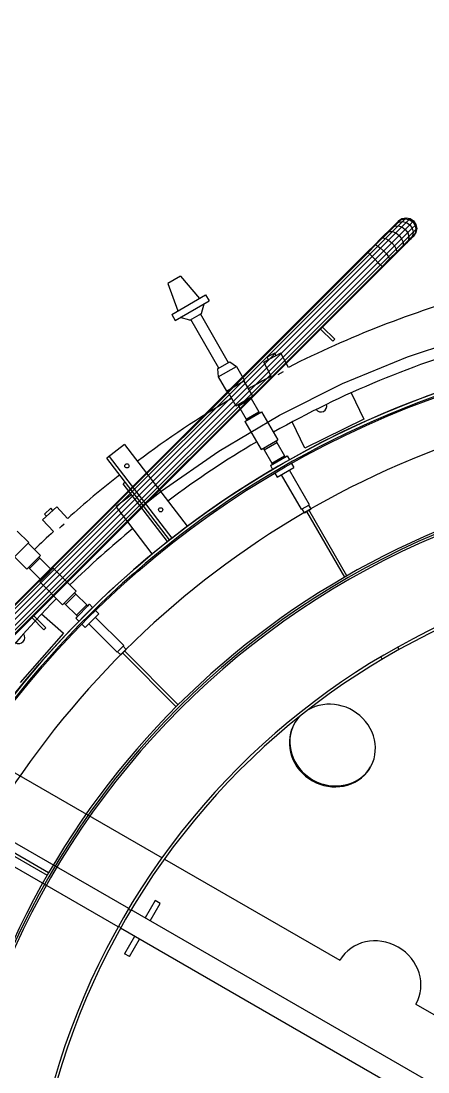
# Model space of a CAD drawing. Header units: metres. Extents: x 0 to 63075, y 0 to 44550.
# Drawn here: x 53841.4 to 53980.7, y 41718.5 to 42078.6 of the extents above; entities that cross this region are included whole.
import ezdxf

# ---------------------------------------------------------------- set-up
doc = ezdxf.new("R2010")
doc.units = ezdxf.units.M
doc.header["$LTSCALE"] = 75
for name, color, linetype in [('GSB', 7, 'Continuous'), ('ML6', 1, 'Continuous'), ('SDM', 7, 'Continuous'), ('SL1', 8, 'Continuous')]:
    doc.layers.add(name, color=color, linetype=linetype)
doc.styles.add('ROMANS', font='ROMANS.SHX')
doc.dimstyles.new('75___1-75', dxfattribs={"dimscale": 75, "dimtxt": 2.5, "dimasz": 2, "dimexe": 1.5, "dimexo": 1, "dimgap": 0.5, "dimtad": 1, "dimdec": 0, "dimzin": 12, "dimtxsty": 'ROMANS', "dimcen": 0, "dimclrd": 256, "dimclre": 256, "dimclrt": 3, "dimazin": 3, "dimtfac": 1, "dimtdec": 0, "dimtmove": 0, "dimatfit": 0, "dimfxl": 1, "dimlwd": -1, "dimlwe": -1, "dimarcsym": 0})

# ---------------------------------------------------------------- blocks, each defined once
blk = doc.blocks.new('A$C6bae614f')
at = {"layer": 'SL1'}
for p, q in [((373522.6, 54509), (373590, 54576.4)), ((373562.5, 54560.2), (373533.7, 54531.3)), ((373563.6, 54568.7), (373542.2, 54547.3)), ((373556.4, 54564.1), (373547.9, 54555.7)), ((373547.9, 54555.7), (373554.4, 54559.5)), ((373554.4, 54559.5), (373562.5, 54560.2)), ((373561.6, 54569.3), (373556.4, 54564.1)), ((373556.4, 54564.1), (373563.6, 54568.7)), ((373561.6, 54569.3), (373569.3, 54574.4)), ((373563.4, 54571.1), (373561.6, 54569.3)), ((373572.4, 54570), (373562.5, 54560.2)), ((373562.5, 54560.2), (373571.1, 54557.5)), ((373563.4, 54571.1), (373571.3, 54576.4)), ((373571.3, 54576.4), (373563.6, 54568.7)), ((373563.6, 54568.7), (373572.4, 54570)), ((373569.3, 54574.4), (373578.5, 54576.2)), ((373571.1, 54557.5), (373578.7, 54551.9)), ((373571.3, 54576.4), (373580.6, 54578.2)), ((373578.5, 54576.2), (373572.4, 54570)), ((373572.4, 54570), (373581.4, 54567.8)), ((373578.5, 54576.2), (373580.6, 54578.2)), ((373578.5, 54576.2), (373587.8, 54574.2)), ((373589.2, 54562.4), (373578.7, 54551.9)), ((373580.6, 54578.2), (373590, 54576.4)), ((373581.4, 54567.8), (373589.2, 54562.4)), ((373587.8, 54574.2), (373595.7, 54568.9)), ((373597.9, 54571.1), (373589.2, 54562.4)), ((373589.2, 54562.4), (373594.6, 54554.6)), ((373590, 54576.4), (373597.9, 54571.1)), ((373601, 54561), (373594.6, 54554.6)), ((373595.7, 54568.9), (373601, 54561)), ((373597.9, 54571.1), (373603.2, 54563.2)), ((373601, 54561), (373603.2, 54563.2)), ((373601, 54561), (373602.9, 54551.8)), ((373603.2, 54563.2), (373605, 54553.8)), ((373578.7, 54551.9), (373509.9, 54483.1)), ((373542.2, 54547.3), (373511.2, 54516.3)), ((373586.9, 54535.8), (373522.1, 54470.9)), ((373547.9, 54555.7), (373523.3, 54531.1)), ((373536.7, 54544.5), (373542.2, 54547.3)), ((373542.2, 54547.3), (373549.4, 54547)), ((373549.4, 54547), (373557.3, 54543.8)), ((373594.6, 54554.6), (373554.1, 54514.1)), ((373557.3, 54543.8), (373564.8, 54538)), ((373564.8, 54538), (373570.5, 54530.6)), ((373578.7, 54551.9), (373584.3, 54544.3)), ((373584.3, 54544.3), (373586.9, 54535.8)), ((373601.2, 54542.6), (373586.3, 54527.6)), ((373586.9, 54535.8), (373586.3, 54527.6)), ((373596.8, 54545.6), (373586.9, 54535.8)), ((373595.5, 54536.8), (373590.9, 54529.6)), ((373596.1, 54534.8), (373590.9, 54529.6)), ((373594.6, 54554.6), (373596.8, 54545.6)), ((373596.8, 54545.6), (373595.5, 54536.8)), ((373601.2, 54542.6), (373596.1, 54534.8)), ((373596.1, 54534.8), (373597.9, 54536.6)), ((373605, 54553.8), (373596.8, 54545.6)), ((373603.2, 54544.5), (373597.9, 54536.6)), ((373602.9, 54551.8), (373601.2, 54542.6)), ((373601.2, 54542.6), (373603.2, 54544.5)), ((373605, 54553.8), (373603.2, 54544.5)), ((373508.4, 54516.1), (373492.7, 54500.4)), ((373511.2, 54516.3), (373494, 54499.1)), ((373516.2, 54513.8), (373497.7, 54495.3)), ((373522.6, 54509), (373503.3, 54489.7)), ((373523.3, 54531.1), (373508.4, 54516.1)), ((373508.4, 54516.1), (373511.2, 54516.3)), ((373511.2, 54516.3), (373516.2, 54513.8)), ((373533.7, 54531.3), (373516.2, 54513.8)), ((373516.2, 54513.8), (373522.6, 54509)), ((373554.1, 54514.1), (373516.5, 54476.5)), ((373522.6, 54509), (373529.5, 54502.7)), ((373523.3, 54531.1), (373527.5, 54532.6)), ((373527.5, 54532.6), (373533.7, 54531.3)), ((373533.7, 54531.3), (373540.9, 54527.3)), ((373540.9, 54527.3), (373548.1, 54521.3)), ((373548.1, 54521.3), (373554.1, 54514.1)), ((373554.1, 54514.1), (373558.1, 54506.9)), ((373571.2, 54510), (373557.8, 54496.6)), ((373574.1, 54515.4), (373559.4, 54500.7)), ((373570.5, 54530.6), (373573.8, 54522.6)), ((373590.9, 54529.6), (373571.2, 54510)), ((373574.1, 54515.4), (373571.2, 54510)), ((373573.8, 54522.6), (373574.1, 54515.4)), ((373586.3, 54527.6), (373574.1, 54515.4)), ((373586.3, 54527.6), (373582.4, 54521.2)), ((371892.6, 52900.4), (373492.7, 54500.4)), ((373494, 54499.1), (371893.9, 52899.1)), ((373497.7, 54495.3), (371897.7, 52895.4)), ((373503.3, 54489.7), (371903.2, 52889.8)), ((373492.7, 54500.4), (373494, 54499.1)), ((373494, 54499.1), (373497.7, 54495.3)), ((373497.7, 54495.3), (373503.3, 54489.7)), ((373503.3, 54489.7), (373509.9, 54483.1)), ((373529.5, 54502.7), (373535.8, 54495.8)), ((373535.8, 54495.8), (373540.6, 54489.4)), ((373540.6, 54489.4), (373543.1, 54484.4)), ((373557.8, 54496.6), (373542.9, 54481.6)), ((373559.4, 54500.7), (373543.1, 54484.4)), ((373559.4, 54500.7), (373557.8, 54496.6)), ((373558.1, 54506.9), (373559.4, 54500.7)), ((373509.9, 54483.1), (371909.9, 52883.2)), ((373516.5, 54476.5), (371916.5, 52876.6)), ((373522.1, 54470.9), (371922.1, 52871)), ((373525.8, 54467.2), (371925.8, 52867.2)), ((373527.2, 54465.9), (371927.1, 52865.9)), ((373509.9, 54483.1), (373516.5, 54476.5)), ((373516.5, 54476.5), (373522.1, 54470.9)), ((373522.1, 54470.9), (373525.8, 54467.2)), ((373543.1, 54484.4), (373525.8, 54467.2)), ((373525.8, 54467.2), (373527.2, 54465.9)), ((373542.9, 54481.6), (373527.2, 54465.9)), ((373543.1, 54484.4), (373542.9, 54481.6)), ((373066.5, 54445.5), (373037.3, 54428.7)), ((373066.5, 54445.5), (373109.5, 54394.2)), ((373037.3, 54428.7), (373060.3, 54365.8)), ((373046.4, 54357.7), (373123.4, 54402.2)), ((373123.4, 54402.2), (373131.3, 54388.5)), ((373054.3, 54344), (373131.3, 54388.5)), ((373114.2, 54360.2), (373120.1, 54382)), ((373046.4, 54357.7), (373054.3, 54344)), ((373087.3, 54344.7), (373065.5, 54350.5)), ((373087.3, 54344.7), (373114.2, 54360.2)), ((373154, 54235.2), (373089.8, 54346.1)), ((373175.6, 54247.7), (373111.8, 54358.8)), ((373385.7, 54324.5), (373413.4, 54296.8)), ((373417.9, 54301.3), (373390.2, 54329)), ((373413.4, 54296.8), (373417.9, 54301.3)), ((373584.1, 54261.4), (373736.5, 54312.1)), ((373295.1, 54269.3), (373256.3, 54248.6)), ((373281, 54269.7), (373272.4, 54265.1)), ((373284.3, 54263.5), (373281, 54269.7)), ((373312.3, 54237.1), (373295.1, 54269.3)), ((373150.7, 54233.3), (373179, 54249.6)), ((373179, 54249.6), (373193.8, 54239)), ((373273.2, 54216.9), (373256.3, 54248.6)), ((373272.4, 54265.1), (373263.9, 54260.6)), ((373267.2, 54254.4), (373263.9, 54260.6)), ((373435.7, 54199.9), (373584.1, 54261.4)), ((373150.7, 54233.3), (373152.5, 54215.1)), ((373152.5, 54215.1), (373193.8, 54239)), ((373193.8, 54239), (373212.4, 54206.9)), ((373288.6, 54220.5), (373301.5, 54227.3)), ((373152.5, 54215.1), (373171, 54183)), ((373171, 54183), (373212.4, 54206.9)), ((373210.7, 54205.9), (373230.8, 54171.2)), ((373292.1, 54128.1), (373435.7, 54199.9)), ((373172.6, 54183.9), (373192.7, 54149.2)), ((373455.1, 54178.9), (373484.6, 54119.2)), ((373192.7, 54149.2), (373230.8, 54171.2)), ((373197.5, 54151.9), (373198.8, 54149.2)), ((373198.8, 54149.2), (373227.7, 54165.9)), ((373226, 54168.4), (373227.7, 54165.9)), ((373227.7, 54165.9), (373245.2, 54135.6)), ((373154, 54046.1), (373292.1, 54128.1)), ((373198.8, 54149.2), (373216.3, 54118.9)), ((373213.2, 54113.7), (373251.3, 54135.7)), ((373216.3, 54118.9), (373245.2, 54135.6)), ((373246.5, 54132.9), (373245.2, 54135.6)), ((373251.3, 54135.7), (373288.1, 54071.9)), ((373213.2, 54113.7), (373250, 54049.9)), ((373218, 54116.4), (373216.3, 54118.9)), ((373350, 54052.9), (373320.6, 54112.6)), ((373484.6, 54119.2), (373350, 54052.9)), ((372938.7, 54060.9), (372898.4, 54030)), ((372938.7, 54060.9), (373081.7, 53874.5)), ((373250, 54049.9), (373288.1, 54071.9)), ((373256.7, 54048.9), (373285.6, 54065.6)), ((373283.4, 54069.1), (373285.6, 54065.6)), ((373285.6, 54065.6), (373303.1, 54035.3)), ((373041.5, 53843.4), (372898.4, 54030)), ((372903.4, 54033.8), (373046.5, 53847.4)), ((373022.1, 53954.5), (373154, 54046.1)), ((373254.8, 54052.6), (373256.7, 54048.9)), ((373256.7, 54048.9), (373274.2, 54018.6)), ((373271.2, 54012.8), (373309.7, 54035)), ((373274.2, 54018.6), (373303.1, 54035.3)), ((373304.7, 54032.1), (373303.1, 54035.3)), ((373304.7, 54032.1), (373309.7, 54035)), ((373309.7, 54035), (373314.8, 54026.3)), ((373309.7, 54035), (373314.8, 54026.3)), ((373276.1, 54015.6), (373271.2, 54012.8)), ((373271.2, 54012.8), (373276.2, 54004)), ((373271.2, 54012.8), (373276.2, 54004)), ((373276.1, 54015.6), (373274.2, 54018.6)), ((373286.4, 53986.4), (373324.9, 54008.6)), ((373319.5, 54018), (373324.9, 54008.6)), ((373319.5, 54018), (373324.9, 54008.6)), ((373281, 53995.8), (373286.4, 53986.4)), ((373281, 53995.8), (373286.4, 53986.4)), ((373342.1, 53913.1), (373296.4, 53992.1)), ((373360.6, 53923.7), (373314.9, 54002.8)), ((372940.5, 53975.1), (372935.4, 53971.2)), ((373036.5, 53839.5), (372935.4, 53971.2)), ((372954.6, 53946.3), (372919.3, 53919.2)), ((372989.6, 53928.3), (373022.1, 53954.5)), ((372784.1, 53918.9), (372751.9, 53888.9)), ((372770.3, 53915.6), (372756.2, 53902.4)), ((372775.1, 53910.5), (372770.3, 53915.6)), ((372809, 53892.3), (372784.1, 53918.9)), ((373002, 53811.5), (372919.3, 53919.2)), ((373342.1, 53913.1), (373360.6, 53923.7)), ((373348.8, 53905.4), (373343.8, 53914)), ((373348.8, 53905.4), (373363.9, 53914.1)), ((373363.9, 53914.1), (373358.9, 53922.8)), ((373445.7, 53761.3), (373358.9, 53911.6)), ((372776.5, 53862.6), (372751.9, 53888.9)), ((372761, 53897.3), (372756.2, 53902.4)), ((373353.4, 53908.4), (373440.2, 53758.2)), ((372694.1, 53863.4), (372720.3, 53837.2)), ((372790.4, 53870), (372795.3, 53874.6)), ((372795.3, 53874.6), (372801.1, 53880)), ((373046.5, 53847.4), (373081.7, 53874.5)), ((373041.4, 53843.5), (373046.5, 53847.4)), ((372686.5, 53803.4), (372720.3, 53837.2)), ((372719, 53835.9), (372747.4, 53807.5)), ((372687.9, 53804.8), (372716.2, 53776.4)), ((372716.2, 53776.4), (372747.4, 53807.5)), ((372722.1, 53778), (372745.7, 53801.6)), ((372743.5, 53803.6), (372745.7, 53801.6)), ((372745.7, 53801.6), (372770.5, 53776.9)), ((372720.1, 53780.3), (372722.1, 53778)), ((372722.1, 53778), (372746.9, 53753.2)), ((372746.9, 53753.2), (372770.5, 53776.9)), ((372760.8, 53762.9), (372776.3, 53778.5)), ((372772.5, 53774.6), (372770.5, 53776.9)), ((372776.3, 53778.5), (372828.4, 53726.4)), ((372745.2, 53747.4), (372760.8, 53762.9)), ((372745.2, 53747.4), (372797.3, 53695.3)), ((372749.1, 53751.3), (372746.9, 53753.2)), ((372797.3, 53695.3), (372828.4, 53726.4)), ((372804, 53696.1), (372827.7, 53719.7)), ((372824.5, 53722.5), (372827.7, 53719.7)), ((372827.7, 53719.7), (372852.4, 53694.9)), ((372801.2, 53699.2), (372804, 53696.1)), ((372804, 53696.1), (372828.8, 53671.3)), ((372827.3, 53664.9), (372858.8, 53696.4)), ((372828.8, 53671.3), (372852.4, 53694.9)), ((372854.7, 53692.3), (372852.4, 53694.9)), ((372854.7, 53692.3), (372858.8, 53696.4)), ((372858.8, 53696.4), (372866, 53689.2)), ((372858.8, 53696.4), (372866, 53689.2)), ((372759.3, 53642.7), (372731.6, 53670.4)), ((372749.6, 53674.5), (372799.7, 53630.6)), ((372831.4, 53669), (372828.8, 53671.3)), ((372848.9, 53643.3), (372880.4, 53674.8)), ((372872.7, 53682.5), (372880.4, 53674.8)), ((372872.7, 53682.5), (372880.4, 53674.8)), ((372727.1, 53665.9), (372754.8, 53638.3)), ((372831.4, 53669), (372827.3, 53664.9)), ((372827.3, 53664.9), (372834.5, 53657.8)), ((372827.3, 53664.9), (372834.5, 53657.8)), ((372841.2, 53651), (372848.9, 53643.3)), ((372841.2, 53651), (372848.9, 53643.3)), ((372921.7, 53587), (372857.1, 53651.5)), ((372936.7, 53602), (372872.2, 53666.6)), ((372799.7, 53630.6), (372700.7, 53517.8)), ((372754.8, 53638.3), (372759.3, 53642.7)), ((372921.7, 53587), (372936.7, 53602)), ((372942.5, 53593.6), (372935.4, 53600.7)), ((373565, 53593.3), (373561.8, 53598.8)), ((372930.1, 53581.3), (372923, 53588.3)), ((372930.1, 53581.3), (372942.5, 53593.6)), ((372933.8, 53585.4), (373056.5, 53462.7)), ((373061, 53467.2), (372938.3, 53589.9)), ((373522.8, 53576.3), (373526, 53570.8)), ((372603.3, 53361.2), (373024.2, 53118.2)), ((372948.2, 53002.3), (372528.9, 53244.4)), ((372924, 52960.5), (372504.7, 53202.6)), ((372765.5, 53083.5), (372615.3, 53170.3)), ((372612.1, 53164.8), (372762.3, 53078)), ((373029.7, 53115.1), (373429.8, 52884.1)), ((372952.8, 52997.7), (372947.3, 53000.9)), ((374122.6, 52324.2), (372953.7, 52999.1)), ((373008.8, 53020.3), (372985.8, 52980.6)), ((372996.8, 52974.2), (373019.8, 53013.9)), ((373019.8, 53013.9), (373008.8, 53020.3)), ((372924.8, 52961.9), (372930.3, 52958.7)), ((374098.5, 52282.3), (372929.5, 52957.3)), ((372961.7, 52938.7), (372938.8, 52899)), ((372949.8, 52892.7), (372972.7, 52932.4)), ((372949.8, 52892.7), (372938.8, 52899)), ((373603, 52784.1), (374053.3, 52524))]:
    blk.add_line(p, q, dxfattribs=at)
for centre, radius in [((374370.4, 52153.2), 2150), ((374370.4, 52153.2), 2140.5), ((372944, 54012.2), 4.76), ((373020.9, 53912), 4.76)]:
    blk.add_circle(centre, radius, dxfattribs=at)
for centre, radius, start, end in [((374370.4, 52153.2), 2337.1, 105.5374, 116.9194), ((374370.4, 52153.2), 2150, 350.9962, 178.8135), ((374370.4, 52153.2), 2222.8, 105.5651, 119.4311), ((374370.4, 52153.2), 2143.5, 106.3021, 165.1114), ((374370.4, 52153.2), 2337.1, 117.9982, 119.4588), ((374370.4, 52153.2), 2337.1, 120.5374, 126.8754), ((373386.3, 54148.8), 13.5, 215.5867, 16.9096), ((374370.4, 52153.2), 2028.5, 107.2423, 162.472), ((374370.4, 52153.2), 2222.8, 120.5651, 126.8434), ((374370.4, 52153.2), 1855, 311.9258, 226.0971), ((374370.4, 52153.2), 1850, 90.0718, 179.9244), ((374370.4, 52153.2), 1845.2, 90.072, 179.9242), ((374370.4, 52153.2), 2337.1, 128.1208, 131.9194), ((374370.4, 52153.2), 2337.1, 132.9982, 134.4587), ((374370.4, 52153.2), 2222.8, 129.4626, 134.4311), ((374370.4, 52153.2), 1656.3, 68.3819, 51.6144), ((374370.4, 52153.2), 1650, 68.4144, 51.5819), ((374370.4, 52153.2), 2222.8, 135.5651, 149.4311), ((372697.6, 53620.3), 13.5, 238.0857, 39.4105)]:
    blk.add_arc(centre, radius, start, end, dxfattribs=at)
for centre, major_axis, start_param, end_param in [((373412.5, 53374.1), (-86.6, 50), 4.31969, 5.802239), ((373412.5, 53374.1), (86.6, -50), 2.91808, 7.461283), ((373413.7, 53376.2), (86.6, -50), 3.154744, 6.270034), ((373516.4, 52834.1), (-86.6, 50), 3.141593, 6.283185)]:
    blk.add_ellipse(centre, major_axis=major_axis, ratio=0.92388, start_param=start_param, end_param=end_param, dxfattribs=at)
blk = doc.blocks.new('zw$15D4')
at = {"layer": 'ML6', "xscale": 0.2502808837766805, "yscale": 0.2502808837766805, "zscale": 0.2502808837766805}
blk.add_blockref('A$C6bae614f', (-85544.74, -3177.34), dxfattribs=at)

msp = doc.modelspace()

# ---------------------------------------------------------------- block references
at = {"layer": 'GSB', "xscale": 0.6000000000000068, "yscale": 0.6000000000000068, "zscale": 0.6000000000000068}
msp.add_blockref('zw$15D4', (49200, 35721.63), dxfattribs=at)

# ---------------------------------------------------------------- leaders
at = {"layer": 'SDM'}
msp.add_leader([(52766.71, 37891.88), (59453.13, 42438.72), (62243.43, 42438.72)], dimstyle='75___1-75', override={"dimtad": 0}, dxfattribs=at)

doc.saveas('drawing.dxf')
